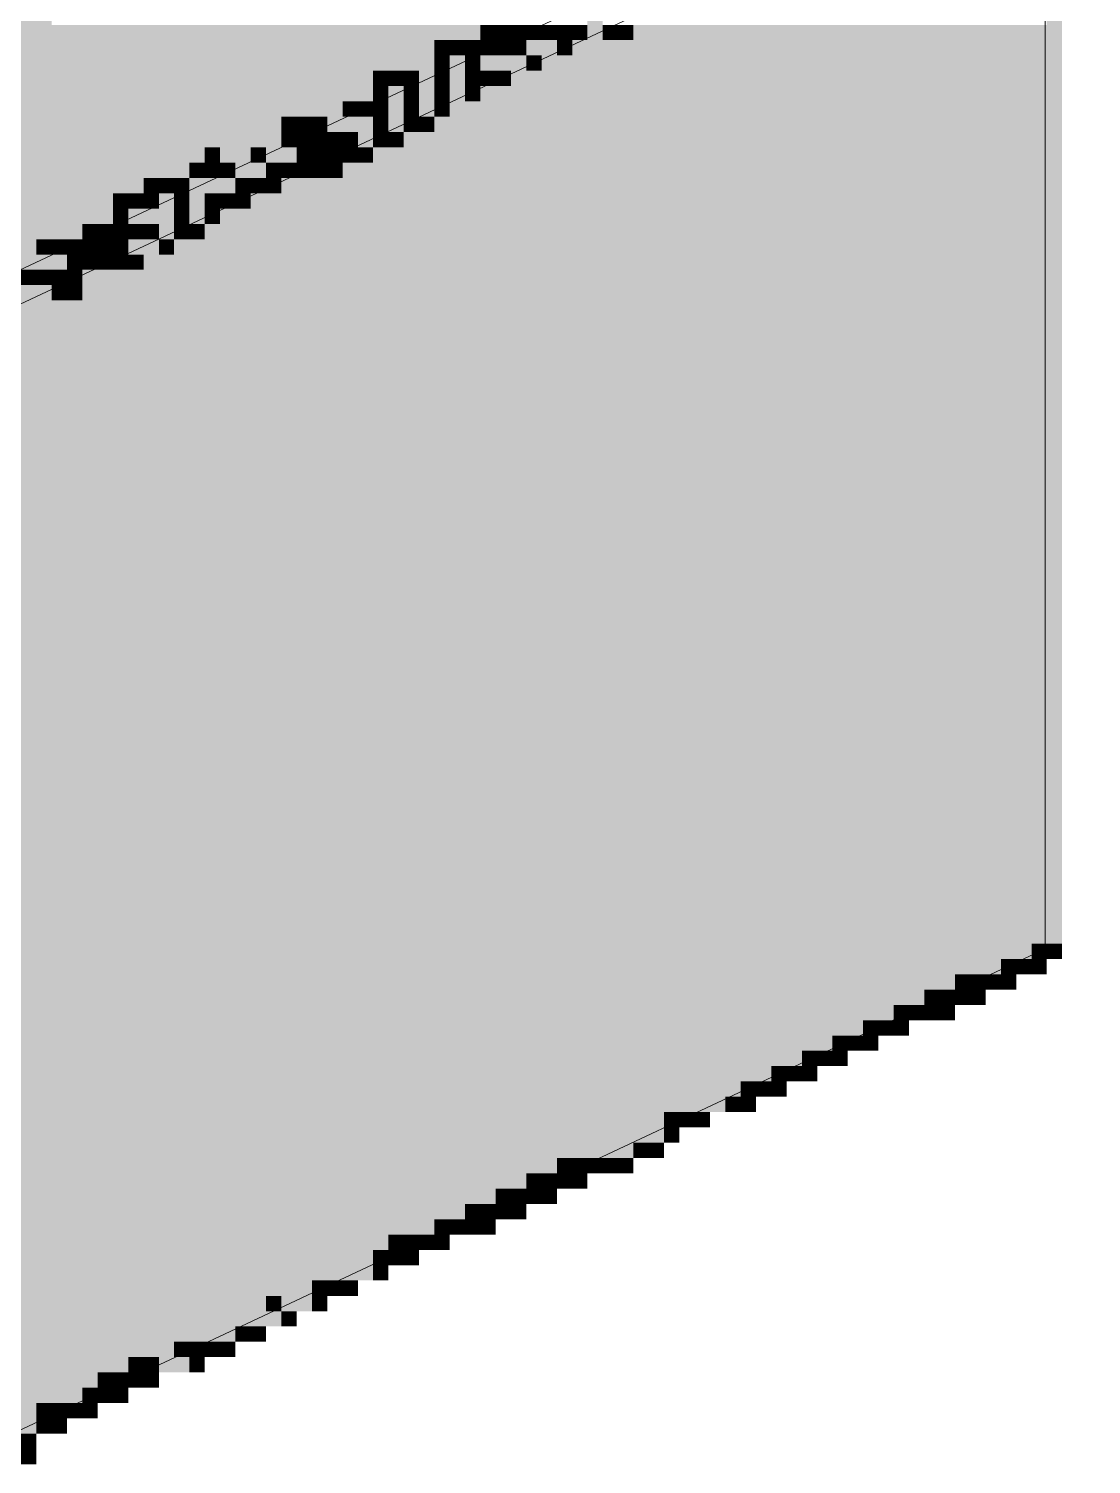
# Model space of a CAD drawing. Header units: millimetres. Extents: x 5 to 1315, y 5 to 292.
# Drawn here: x 1155.24 to 1166.8, y 203.17 to 218.79 of the extents above; entities that cross this region are included whole.
import ezdxf

# ---------------------------------------------------------------- set-up
doc = ezdxf.new("R2010")
doc.units = ezdxf.units.MM
doc.layers.add('EXISTING', color=7, linetype='Continuous')
doc.layers.add('IMAGES', color=7, linetype='Continuous')

# ---------------------------------------------------------------- blocks, each defined once
blk = doc.blocks.new('SHEET_03')
at = {"layer": 'EXISTING', "color": 250, "lineweight": 9}
for p, q in [((254.632, 215.927), (266.8, 221.64)), ((266.8, 221.265), (254.632, 215.553)), ((266.3, 208.777), (266.3, 221.09)), ((266.3, 208.777), (255.109, 203.523)), ((266.248, 208.802), (266.3, 208.777))]:
    blk.add_line(p, q, dxfattribs=at)
at = {"layer": 'IMAGES', "color": 7}
for points in [[(255.318, 216.667), (255.485, 216.667), (255.318, 224), (255.485, 224)], [(255.152, 216.333), (255.318, 216.333), (255.152, 223.833), (255.318, 223.833)], [(266.316, 208.833), (266.483, 208.833), (266.316, 220.667), (266.483, 220.667)], [(261.317, 218.667), (261.484, 218.667), (261.317, 219), (261.484, 219)], [(255.485, 218.667), (260.151, 218.667), (255.485, 218.833), (260.151, 218.833)], [(260.151, 218.667), (260.318, 218.667), (260.151, 218.833), (260.318, 218.833)], [(260.318, 218.667), (260.484, 218.667), (260.318, 218.833), (260.484, 218.833)], [(260.484, 218.667), (260.651, 218.667), (260.484, 218.833), (260.651, 218.833)], [(260.651, 218.667), (260.817, 218.667), (260.651, 218.833), (260.817, 218.833)], [(260.817, 218.667), (260.984, 218.667), (260.817, 218.833), (260.984, 218.833)], [(260.984, 218.667), (261.151, 218.667), (260.984, 218.833), (261.151, 218.833)], [(261.151, 218.667), (261.317, 218.667), (261.151, 218.833), (261.317, 218.833)], [(261.484, 218.667), (261.651, 218.667), (261.484, 218.833), (261.651, 218.833)], [(261.651, 218.667), (261.817, 218.667), (261.651, 218.833), (261.817, 218.833)], [(261.817, 218.667), (266.316, 218.667), (261.817, 218.833), (266.316, 218.833)], [(255.485, 218.5), (259.651, 218.5), (255.485, 218.667), (259.651, 218.667)], [(259.651, 218.5), (259.818, 218.5), (259.651, 218.667), (259.818, 218.667)], [(259.818, 218.5), (259.984, 218.5), (259.818, 218.667), (259.984, 218.667)], [(259.984, 218.5), (260.151, 218.5), (259.984, 218.667), (260.151, 218.667)], [(260.151, 218.5), (260.318, 218.5), (260.151, 218.667), (260.318, 218.667)], [(260.318, 218.5), (260.484, 218.5), (260.318, 218.667), (260.484, 218.667)], [(260.484, 218.5), (260.651, 218.5), (260.484, 218.667), (260.651, 218.667)], [(260.651, 218.5), (260.984, 218.5), (260.651, 218.667), (260.984, 218.667)], [(260.984, 218.5), (261.151, 218.5), (260.984, 218.667), (261.151, 218.667)], [(261.151, 218.5), (261.484, 218.5), (261.151, 218.667), (261.484, 218.667)], [(261.484, 218.5), (266.316, 218.5), (261.484, 218.667), (266.316, 218.667)], [(255.485, 218.333), (259.318, 218.333), (255.485, 218.5), (259.318, 218.5)], [(259.318, 218.333), (259.651, 218.333), (259.318, 218.5), (259.651, 218.5)], [(259.651, 218.333), (259.818, 218.333), (259.651, 218.5), (259.818, 218.5)], [(259.818, 218), (259.984, 218), (259.818, 218.5), (259.984, 218.5)], [(259.984, 218.333), (260.151, 218.333), (259.984, 218.5), (260.151, 218.5)], [(260.151, 218.333), (260.651, 218.333), (260.151, 218.5), (260.651, 218.5)], [(260.651, 218.333), (260.817, 218.333), (260.651, 218.5), (260.817, 218.5)], [(260.817, 218.333), (261.151, 218.333), (260.817, 218.5), (261.151, 218.5)], [(261.151, 218.333), (266.316, 218.333), (261.151, 218.5), (266.316, 218.5)], [(255.485, 218.167), (258.984, 218.167), (255.485, 218.333), (258.984, 218.333)], [(258.984, 218.167), (259.151, 218.167), (258.984, 218.333), (259.151, 218.333)], [(259.151, 218.167), (259.318, 218.167), (259.151, 218.333), (259.318, 218.333)], [(259.318, 218.167), (259.484, 218.167), (259.318, 218.333), (259.484, 218.333)], [(259.484, 217.833), (259.651, 217.833), (259.484, 218.333), (259.651, 218.333)], [(259.651, 218.167), (259.818, 218.167), (259.651, 218.333), (259.818, 218.333)], [(259.984, 218.167), (260.151, 218.167), (259.984, 218.333), (260.151, 218.333)], [(260.151, 218.167), (260.318, 218.167), (260.151, 218.333), (260.318, 218.333)], [(260.318, 218.167), (260.484, 218.167), (260.318, 218.333), (260.484, 218.333)], [(260.484, 218.167), (260.817, 218.167), (260.484, 218.333), (260.817, 218.333)], [(260.817, 218.167), (266.316, 218.167), (260.817, 218.333), (266.316, 218.333)], [(255.485, 218), (258.651, 218), (255.485, 218.167), (258.651, 218.167)], [(258.651, 218), (258.984, 218), (258.651, 218.167), (258.984, 218.167)], [(258.984, 218), (259.151, 218), (258.984, 218.167), (259.151, 218.167)], [(259.151, 217.667), (259.318, 217.667), (259.151, 218.167), (259.318, 218.167)], [(259.318, 218), (259.484, 218), (259.318, 218.167), (259.484, 218.167)], [(259.651, 218), (259.818, 218), (259.651, 218.167), (259.818, 218.167)], [(259.984, 218), (260.151, 218), (259.984, 218.167), (260.151, 218.167)], [(260.151, 218), (260.484, 218), (260.151, 218.167), (260.484, 218.167)], [(260.484, 218), (266.316, 218), (260.484, 218.167), (266.316, 218.167)], [(255.485, 217.833), (258.318, 217.833), (255.485, 218), (258.318, 218)], [(258.318, 217.833), (258.651, 217.833), (258.318, 218), (258.651, 218)], [(258.651, 217.833), (258.818, 217.833), (258.651, 218), (258.818, 218)], [(258.818, 217.833), (258.984, 217.833), (258.818, 218), (258.984, 218)], [(258.984, 217.833), (259.151, 217.833), (258.984, 218), (259.151, 218)], [(259.318, 217.833), (259.484, 217.833), (259.318, 218), (259.484, 218)], [(259.651, 217.833), (259.818, 217.833), (259.651, 218), (259.818, 218)], [(259.818, 217.833), (260.151, 217.833), (259.818, 218), (260.151, 218)], [(260.151, 217.833), (266.316, 217.833), (260.151, 218), (266.316, 218)], [(255.485, 217.667), (257.985, 217.667), (255.485, 217.833), (257.985, 217.833)], [(257.985, 217.667), (258.151, 217.667), (257.985, 217.833), (258.151, 217.833)], [(258.151, 217.667), (258.318, 217.667), (258.151, 217.833), (258.318, 217.833)], [(258.318, 217.667), (258.485, 217.667), (258.318, 217.833), (258.485, 217.833)], [(258.485, 217.667), (258.818, 217.667), (258.485, 217.833), (258.818, 217.833)], [(258.818, 217.5), (258.984, 217.5), (258.818, 217.833), (258.984, 217.833)], [(258.984, 217.667), (259.151, 217.667), (258.984, 217.833), (259.151, 217.833)], [(259.318, 217.667), (259.484, 217.667), (259.318, 217.833), (259.484, 217.833)], [(259.484, 217.667), (259.651, 217.667), (259.484, 217.833), (259.651, 217.833)], [(259.651, 217.667), (266.316, 217.667), (259.651, 217.833), (266.316, 217.833)], [(255.485, 217.5), (257.651, 217.5), (255.485, 217.667), (257.651, 217.667)], [(257.651, 217.5), (257.985, 217.5), (257.651, 217.667), (257.985, 217.667)], [(257.985, 217.5), (258.151, 217.5), (257.985, 217.667), (258.151, 217.667)], [(258.151, 217.5), (258.318, 217.5), (258.151, 217.667), (258.318, 217.667)], [(258.318, 217.5), (258.485, 217.5), (258.318, 217.667), (258.485, 217.667)], [(258.485, 217.5), (258.651, 217.5), (258.485, 217.667), (258.651, 217.667)], [(258.651, 217.5), (258.818, 217.5), (258.651, 217.667), (258.818, 217.667)], [(258.984, 217.5), (259.151, 217.5), (258.984, 217.667), (259.151, 217.667)], [(259.151, 217.5), (259.318, 217.5), (259.151, 217.667), (259.318, 217.667)], [(259.318, 217.5), (266.316, 217.5), (259.318, 217.667), (266.316, 217.667)], [(255.485, 217.333), (257.151, 217.333), (255.485, 217.5), (257.151, 217.5)], [(257.151, 217.333), (257.318, 217.333), (257.151, 217.5), (257.318, 217.5)], [(257.318, 217.333), (257.651, 217.333), (257.318, 217.5), (257.651, 217.5)], [(257.651, 217.333), (257.818, 217.333), (257.651, 217.5), (257.818, 217.5)], [(257.818, 217.333), (258.151, 217.333), (257.818, 217.5), (258.151, 217.5)], [(258.151, 217.333), (258.318, 217.333), (258.151, 217.5), (258.318, 217.5)], [(258.318, 217.333), (258.485, 217.333), (258.318, 217.5), (258.485, 217.5)], [(258.485, 217.333), (258.651, 217.333), (258.485, 217.5), (258.651, 217.5)], [(258.651, 217.333), (258.818, 217.333), (258.651, 217.5), (258.818, 217.5)], [(258.818, 217.333), (258.984, 217.333), (258.818, 217.5), (258.984, 217.5)], [(258.984, 217.333), (266.316, 217.333), (258.984, 217.5), (266.316, 217.5)], [(255.485, 217.167), (256.985, 217.167), (255.485, 217.333), (256.985, 217.333)], [(256.985, 217.167), (257.151, 217.167), (256.985, 217.333), (257.151, 217.333)], [(257.151, 217.167), (257.318, 217.167), (257.151, 217.333), (257.318, 217.333)], [(257.318, 217.167), (257.485, 217.167), (257.318, 217.333), (257.485, 217.333)], [(257.485, 217.167), (257.818, 217.167), (257.485, 217.333), (257.818, 217.333)], [(257.818, 217.167), (257.985, 217.167), (257.818, 217.333), (257.985, 217.333)], [(257.985, 217.167), (258.151, 217.167), (257.985, 217.333), (258.151, 217.333)], [(258.151, 217.167), (258.318, 217.167), (258.151, 217.333), (258.318, 217.333)], [(258.318, 217.167), (258.485, 217.167), (258.318, 217.333), (258.485, 217.333)], [(258.485, 217.167), (258.651, 217.167), (258.485, 217.333), (258.651, 217.333)], [(258.651, 217.167), (266.316, 217.167), (258.651, 217.333), (266.316, 217.333)], [(255.485, 217), (256.485, 217), (255.485, 217.167), (256.485, 217.167)], [(256.485, 217), (256.652, 217), (256.485, 217.167), (256.652, 217.167)], [(256.652, 217), (256.818, 217), (256.652, 217.167), (256.818, 217.167)], [(256.818, 217), (256.985, 217), (256.818, 217.167), (256.985, 217.167)], [(256.985, 216.667), (257.151, 216.667), (256.985, 217.167), (257.151, 217.167)], [(257.151, 217), (257.485, 217), (257.151, 217.167), (257.485, 217.167)], [(257.485, 217), (257.651, 217), (257.485, 217.167), (257.651, 217.167)], [(257.651, 217), (257.818, 217), (257.651, 217.167), (257.818, 217.167)], [(257.818, 217), (257.985, 217), (257.818, 217.167), (257.985, 217.167)], [(257.985, 217), (258.318, 217), (257.985, 217.167), (258.318, 217.167)], [(258.318, 217), (266.316, 217), (258.318, 217.167), (266.316, 217.167)], [(255.485, 216.833), (256.152, 216.833), (255.485, 217), (256.152, 217)], [(256.152, 216.833), (256.318, 216.833), (256.152, 217), (256.318, 217)], [(256.318, 216.833), (256.485, 216.833), (256.318, 217), (256.485, 217)], [(256.485, 216.833), (256.652, 216.833), (256.485, 217), (256.652, 217)], [(256.652, 216.5), (256.818, 216.5), (256.652, 217), (256.818, 217)], [(256.818, 216.833), (256.985, 216.833), (256.818, 217), (256.985, 217)], [(257.151, 216.833), (257.318, 216.833), (257.151, 217), (257.318, 217)], [(257.318, 216.833), (257.485, 216.833), (257.318, 217), (257.485, 217)], [(257.485, 216.833), (257.651, 216.833), (257.485, 217), (257.651, 217)], [(257.651, 216.833), (257.985, 216.833), (257.651, 217), (257.985, 217)], [(257.985, 216.833), (266.316, 216.833), (257.985, 217), (266.316, 217)], [(255.485, 216.667), (255.818, 216.667), (255.485, 216.833), (255.818, 216.833)], [(255.818, 216.667), (256.152, 216.667), (255.818, 216.833), (256.152, 216.833)], [(256.152, 216.667), (256.318, 216.667), (256.152, 216.833), (256.318, 216.833)], [(256.318, 216.667), (256.652, 216.667), (256.318, 216.833), (256.652, 216.833)], [(256.818, 216.667), (256.985, 216.667), (256.818, 216.833), (256.985, 216.833)], [(257.151, 216.667), (257.318, 216.667), (257.151, 216.833), (257.318, 216.833)], [(257.318, 216.667), (257.651, 216.667), (257.318, 216.833), (257.651, 216.833)], [(257.651, 216.667), (266.316, 216.667), (257.651, 216.833), (266.316, 216.833)], [(255.318, 216.5), (255.818, 216.5), (255.318, 216.667), (255.818, 216.667)], [(255.818, 216.5), (255.985, 216.5), (255.818, 216.667), (255.985, 216.667)], [(255.985, 216.5), (256.152, 216.5), (255.985, 216.667), (256.152, 216.667)], [(256.152, 216.5), (256.318, 216.5), (256.152, 216.667), (256.318, 216.667)], [(256.318, 216.5), (256.485, 216.5), (256.318, 216.667), (256.485, 216.667)], [(256.485, 216.5), (256.652, 216.5), (256.485, 216.667), (256.652, 216.667)], [(256.818, 216.5), (256.985, 216.5), (256.818, 216.667), (256.985, 216.667)], [(256.985, 216.5), (257.151, 216.5), (256.985, 216.667), (257.151, 216.667)], [(257.151, 216.5), (266.316, 216.5), (257.151, 216.667), (266.316, 216.667)], [(255.318, 216.333), (255.485, 216.333), (255.318, 216.5), (255.485, 216.5)], [(255.485, 216.333), (255.652, 216.333), (255.485, 216.5), (255.652, 216.5)], [(255.652, 216.333), (255.818, 216.333), (255.652, 216.5), (255.818, 216.5)], [(255.818, 216.333), (255.985, 216.333), (255.818, 216.5), (255.985, 216.5)], [(255.985, 216.333), (256.152, 216.333), (255.985, 216.5), (256.152, 216.5)], [(256.152, 216.333), (256.318, 216.333), (256.152, 216.5), (256.318, 216.5)], [(256.318, 216.333), (256.652, 216.333), (256.318, 216.5), (256.652, 216.5)], [(256.652, 216.333), (256.818, 216.333), (256.652, 216.5), (256.818, 216.5)], [(256.818, 216.333), (266.316, 216.333), (256.818, 216.5), (266.316, 216.5)], [(255.152, 216.167), (255.652, 216.167), (255.152, 216.333), (255.652, 216.333)], [(255.652, 216.167), (255.818, 216.167), (255.652, 216.333), (255.818, 216.333)], [(255.818, 216.167), (255.985, 216.167), (255.818, 216.333), (255.985, 216.333)], [(255.985, 216.167), (256.152, 216.167), (255.985, 216.333), (256.152, 216.333)], [(256.152, 216.167), (256.318, 216.167), (256.152, 216.333), (256.318, 216.333)], [(256.318, 216.167), (256.485, 216.167), (256.318, 216.333), (256.485, 216.333)], [(256.485, 216.167), (266.316, 216.167), (256.485, 216.333), (266.316, 216.333)], [(255.152, 216), (255.318, 216), (255.152, 216.167), (255.318, 216.167)], [(255.318, 216), (255.485, 216), (255.318, 216.167), (255.485, 216.167)], [(255.485, 216), (255.652, 216), (255.485, 216.167), (255.652, 216.167)], [(255.652, 216), (255.818, 216), (255.652, 216.167), (255.818, 216.167)], [(255.818, 216), (256.152, 216), (255.818, 216.167), (256.152, 216.167)], [(256.152, 216), (266.316, 216), (256.152, 216.167), (266.316, 216.167)], [(255.152, 215.833), (255.485, 215.833), (255.152, 216), (255.485, 216)], [(255.485, 215.833), (255.652, 215.833), (255.485, 216), (255.652, 216)], [(255.652, 215.833), (255.818, 215.833), (255.652, 216), (255.818, 216)], [(255.818, 215.833), (266.316, 215.833), (255.818, 216), (266.316, 216)], [(254.985, 215.667), (255.485, 215.667), (254.985, 215.833), (255.485, 215.833)], [(255.485, 215.667), (266.316, 215.667), (255.485, 215.833), (266.316, 215.833)], [(254.819, 215.5), (255.318, 215.5), (254.819, 215.667), (255.318, 215.667)], [(255.318, 208.833), (266.316, 208.833), (255.318, 215.667), (266.316, 215.667)], [(255.152, 203.5), (255.318, 203.5), (255.152, 215.5), (255.318, 215.5)], [(255.318, 208.667), (266.15, 208.667), (255.318, 208.833), (266.15, 208.833)], [(266.15, 208.667), (266.316, 208.667), (266.15, 208.833), (266.316, 208.833)], [(266.316, 208.667), (266.483, 208.667), (266.316, 208.833), (266.483, 208.833)], [(255.318, 208.5), (265.816, 208.5), (255.318, 208.667), (265.816, 208.667)], [(265.816, 208.5), (265.983, 208.5), (265.816, 208.667), (265.983, 208.667)], [(265.983, 208.5), (266.15, 208.5), (265.983, 208.667), (266.15, 208.667)], [(266.15, 208.5), (266.316, 208.5), (266.15, 208.667), (266.316, 208.667)], [(255.318, 208.333), (265.317, 208.333), (255.318, 208.5), (265.317, 208.5)], [(265.317, 208.333), (265.483, 208.333), (265.317, 208.5), (265.483, 208.5)], [(265.483, 208.333), (265.65, 208.333), (265.483, 208.5), (265.65, 208.5)], [(265.65, 208.333), (265.816, 208.333), (265.65, 208.5), (265.816, 208.5)], [(265.816, 208.333), (265.983, 208.333), (265.816, 208.5), (265.983, 208.5)], [(255.318, 208.167), (264.983, 208.167), (255.318, 208.333), (264.983, 208.333)], [(264.983, 208.167), (265.15, 208.167), (264.983, 208.333), (265.15, 208.333)], [(265.15, 208.167), (265.317, 208.167), (265.15, 208.333), (265.317, 208.333)], [(265.317, 208.167), (265.483, 208.167), (265.317, 208.333), (265.483, 208.333)], [(265.483, 208.167), (265.65, 208.167), (265.483, 208.333), (265.65, 208.333)], [(255.318, 208), (264.65, 208), (255.318, 208.167), (264.65, 208.167)], [(264.65, 208), (264.817, 208), (264.65, 208.167), (264.817, 208.167)], [(264.817, 208), (264.983, 208), (264.817, 208.167), (264.983, 208.167)], [(264.983, 208), (265.15, 208), (264.983, 208.167), (265.15, 208.167)], [(265.15, 208), (265.317, 208), (265.15, 208.167), (265.317, 208.167)], [(255.318, 207.833), (264.317, 207.833), (255.318, 208), (264.317, 208)], [(264.317, 207.833), (264.483, 207.833), (264.317, 208), (264.483, 208)], [(264.483, 207.833), (264.65, 207.833), (264.483, 208), (264.65, 208)], [(264.65, 207.833), (264.817, 207.833), (264.65, 208), (264.817, 208)], [(255.318, 207.667), (263.983, 207.667), (255.318, 207.833), (263.983, 207.833)], [(263.983, 207.667), (264.15, 207.667), (263.983, 207.833), (264.15, 207.833)], [(264.15, 207.667), (264.317, 207.667), (264.15, 207.833), (264.317, 207.833)], [(264.317, 207.667), (264.483, 207.667), (264.317, 207.833), (264.483, 207.833)], [(255.318, 207.5), (263.65, 207.5), (255.318, 207.667), (263.65, 207.667)], [(263.65, 207.5), (263.817, 207.5), (263.65, 207.667), (263.817, 207.667)], [(263.817, 207.5), (263.983, 207.5), (263.817, 207.667), (263.983, 207.667)], [(263.983, 207.5), (264.15, 207.5), (263.983, 207.667), (264.15, 207.667)], [(255.318, 207.333), (263.317, 207.333), (255.318, 207.5), (263.317, 207.5)], [(263.317, 207.333), (263.484, 207.333), (263.317, 207.5), (263.484, 207.5)], [(263.484, 207.333), (263.65, 207.333), (263.484, 207.5), (263.65, 207.5)], [(263.65, 207.333), (263.817, 207.333), (263.65, 207.5), (263.817, 207.5)], [(255.318, 207.167), (262.984, 207.167), (255.318, 207.333), (262.984, 207.333)], [(262.984, 207.167), (263.15, 207.167), (262.984, 207.333), (263.15, 207.333)], [(263.15, 207.167), (263.317, 207.167), (263.15, 207.333), (263.317, 207.333)], [(263.317, 207.167), (263.484, 207.167), (263.317, 207.333), (263.484, 207.333)], [(255.318, 207), (262.484, 207), (255.318, 207.167), (262.484, 207.167)], [(262.484, 207), (262.817, 207), (262.484, 207.167), (262.817, 207.167)], [(262.817, 207), (262.984, 207), (262.817, 207.167), (262.984, 207.167)], [(262.984, 207), (263.15, 207), (262.984, 207.167), (263.15, 207.167)], [(255.318, 206.833), (262.151, 206.833), (255.318, 207), (262.151, 207)], [(262.151, 206.833), (262.317, 206.833), (262.151, 207), (262.317, 207)], [(262.317, 206.833), (262.484, 206.833), (262.317, 207), (262.484, 207)], [(262.484, 206.833), (262.65, 206.833), (262.484, 207), (262.65, 207)], [(255.318, 206.667), (261.817, 206.667), (255.318, 206.833), (261.817, 206.833)], [(261.817, 206.667), (262.151, 206.667), (261.817, 206.833), (262.151, 206.833)], [(262.151, 206.667), (262.317, 206.667), (262.151, 206.833), (262.317, 206.833)], [(255.318, 206.5), (261.484, 206.5), (255.318, 206.667), (261.484, 206.667)], [(261.484, 206.5), (261.817, 206.5), (261.484, 206.667), (261.817, 206.667)], [(261.817, 206.5), (261.984, 206.5), (261.817, 206.667), (261.984, 206.667)], [(261.984, 206.5), (262.151, 206.5), (261.984, 206.667), (262.151, 206.667)], [(255.318, 206.333), (260.984, 206.333), (255.318, 206.5), (260.984, 206.5)], [(260.984, 206.333), (261.151, 206.333), (260.984, 206.5), (261.151, 206.5)], [(261.151, 206.333), (261.317, 206.333), (261.151, 206.5), (261.317, 206.5)], [(261.317, 206.333), (261.484, 206.333), (261.317, 206.5), (261.484, 206.5)], [(261.484, 206.333), (261.651, 206.333), (261.484, 206.5), (261.651, 206.5)], [(261.651, 206.333), (261.817, 206.333), (261.651, 206.5), (261.817, 206.5)], [(255.318, 206.167), (260.651, 206.167), (255.318, 206.333), (260.651, 206.333)], [(260.651, 206.167), (260.817, 206.167), (260.651, 206.333), (260.817, 206.333)], [(260.817, 206.167), (260.984, 206.167), (260.817, 206.333), (260.984, 206.333)], [(260.984, 206.167), (261.151, 206.167), (260.984, 206.333), (261.151, 206.333)], [(261.151, 206.167), (261.317, 206.167), (261.151, 206.333), (261.317, 206.333)], [(255.318, 206), (260.318, 206), (255.318, 206.167), (260.318, 206.167)], [(260.318, 206), (260.484, 206), (260.318, 206.167), (260.484, 206.167)], [(260.484, 206), (260.651, 206), (260.484, 206.167), (260.651, 206.167)], [(260.651, 206), (260.817, 206), (260.651, 206.167), (260.817, 206.167)], [(260.817, 206), (260.984, 206), (260.817, 206.167), (260.984, 206.167)], [(255.318, 205.833), (259.984, 205.833), (255.318, 206), (259.984, 206)], [(259.984, 205.833), (260.151, 205.833), (259.984, 206), (260.151, 206)], [(260.151, 205.833), (260.318, 205.833), (260.151, 206), (260.318, 206)], [(260.318, 205.833), (260.484, 205.833), (260.318, 206), (260.484, 206)], [(260.484, 205.833), (260.651, 205.833), (260.484, 206), (260.651, 206)], [(255.318, 205.667), (259.651, 205.667), (255.318, 205.833), (259.651, 205.833)], [(259.651, 205.667), (259.818, 205.667), (259.651, 205.833), (259.818, 205.833)], [(259.818, 205.667), (259.984, 205.667), (259.818, 205.833), (259.984, 205.833)], [(259.984, 205.667), (260.151, 205.667), (259.984, 205.833), (260.151, 205.833)], [(260.151, 205.667), (260.318, 205.667), (260.151, 205.833), (260.318, 205.833)], [(255.318, 205.5), (259.151, 205.5), (255.318, 205.667), (259.151, 205.667)], [(259.151, 205.5), (259.318, 205.5), (259.151, 205.667), (259.318, 205.667)], [(259.318, 205.5), (259.484, 205.5), (259.318, 205.667), (259.484, 205.667)], [(259.484, 205.5), (259.651, 205.5), (259.484, 205.667), (259.651, 205.667)], [(259.651, 205.5), (259.818, 205.5), (259.651, 205.667), (259.818, 205.667)], [(255.318, 205.333), (258.984, 205.333), (255.318, 205.5), (258.984, 205.5)], [(258.984, 205.333), (259.151, 205.333), (258.984, 205.5), (259.151, 205.5)], [(259.151, 205.333), (259.318, 205.333), (259.151, 205.5), (259.318, 205.5)], [(259.318, 205.333), (259.484, 205.333), (259.318, 205.5), (259.484, 205.5)], [(255.318, 205.167), (258.651, 205.167), (255.318, 205.333), (258.651, 205.333)], [(258.651, 205.167), (258.984, 205.167), (258.651, 205.333), (258.984, 205.333)], [(258.984, 205.167), (259.151, 205.167), (258.984, 205.333), (259.151, 205.333)], [(255.318, 205), (258.318, 205), (255.318, 205.167), (258.318, 205.167)], [(258.318, 205), (258.485, 205), (258.318, 205.167), (258.485, 205.167)], [(258.485, 205), (258.651, 205), (258.485, 205.167), (258.651, 205.167)], [(258.651, 205), (258.818, 205), (258.651, 205.167), (258.818, 205.167)], [(255.318, 204.833), (257.818, 204.833), (255.318, 205), (257.818, 205)], [(257.818, 204.833), (257.985, 204.833), (257.818, 205), (257.985, 205)], [(257.985, 204.833), (258.318, 204.833), (257.985, 205), (258.318, 205)], [(258.318, 204.833), (258.485, 204.833), (258.318, 205), (258.485, 205)], [(255.318, 204.667), (257.651, 204.667), (255.318, 204.833), (257.651, 204.833)], [(257.651, 204.667), (257.985, 204.667), (257.651, 204.833), (257.985, 204.833)], [(257.985, 204.667), (258.151, 204.667), (257.985, 204.833), (258.151, 204.833)], [(255.318, 204.5), (257.151, 204.5), (255.318, 204.667), (257.151, 204.667)], [(257.151, 204.5), (257.485, 204.5), (257.151, 204.667), (257.485, 204.667)], [(257.485, 204.5), (257.651, 204.5), (257.485, 204.667), (257.651, 204.667)], [(257.651, 204.5), (257.818, 204.5), (257.651, 204.667), (257.818, 204.667)], [(255.318, 204.333), (256.818, 204.333), (255.318, 204.5), (256.818, 204.5)], [(256.818, 204.333), (256.985, 204.333), (256.818, 204.5), (256.985, 204.5)], [(256.985, 204.333), (257.151, 204.333), (256.985, 204.5), (257.151, 204.5)], [(257.151, 204.333), (257.318, 204.333), (257.151, 204.5), (257.318, 204.5)], [(257.318, 204.333), (257.485, 204.333), (257.318, 204.5), (257.485, 204.5)], [(255.318, 204.167), (256.318, 204.167), (255.318, 204.333), (256.318, 204.333)], [(256.318, 204.167), (256.485, 204.167), (256.318, 204.333), (256.485, 204.333)], [(256.485, 204.167), (256.652, 204.167), (256.485, 204.333), (256.652, 204.333)], [(256.652, 204.167), (256.985, 204.167), (256.652, 204.333), (256.985, 204.333)], [(256.985, 204.167), (257.151, 204.167), (256.985, 204.333), (257.151, 204.333)], [(255.318, 204), (255.985, 204), (255.318, 204.167), (255.985, 204.167)], [(255.985, 204), (256.152, 204), (255.985, 204.167), (256.152, 204.167)], [(256.152, 204), (256.318, 204), (256.152, 204.167), (256.318, 204.167)], [(256.318, 204), (256.485, 204), (256.318, 204.167), (256.485, 204.167)], [(256.485, 204), (256.652, 204), (256.485, 204.167), (256.652, 204.167)], [(255.318, 203.833), (255.818, 203.833), (255.318, 204), (255.818, 204)], [(255.818, 203.833), (255.985, 203.833), (255.818, 204), (255.985, 204)], [(255.985, 203.833), (256.152, 203.833), (255.985, 204), (256.152, 204)], [(256.152, 203.833), (256.318, 203.833), (256.152, 204), (256.318, 204)], [(255.318, 203.667), (255.485, 203.667), (255.318, 203.833), (255.485, 203.833)], [(255.485, 203.667), (255.652, 203.667), (255.485, 203.833), (255.652, 203.833)], [(255.652, 203.667), (255.818, 203.667), (255.652, 203.833), (255.818, 203.833)], [(255.818, 203.667), (255.985, 203.667), (255.818, 203.833), (255.985, 203.833)], [(255.318, 203.5), (255.485, 203.5), (255.318, 203.667), (255.485, 203.667)], [(255.485, 203.5), (255.652, 203.5), (255.485, 203.667), (255.652, 203.667)], [(255.152, 203.333), (255.318, 203.333), (255.152, 203.5), (255.318, 203.5)], [(255.152, 203.167), (255.318, 203.167), (255.152, 203.333), (255.318, 203.333)]]:
    blk.add_solid(points, dxfattribs=at)

msp = doc.modelspace()

# ---------------------------------------------------------------- block references
msp.add_blockref('SHEET_03', (900, 0))

doc.saveas('drawing.dxf')
